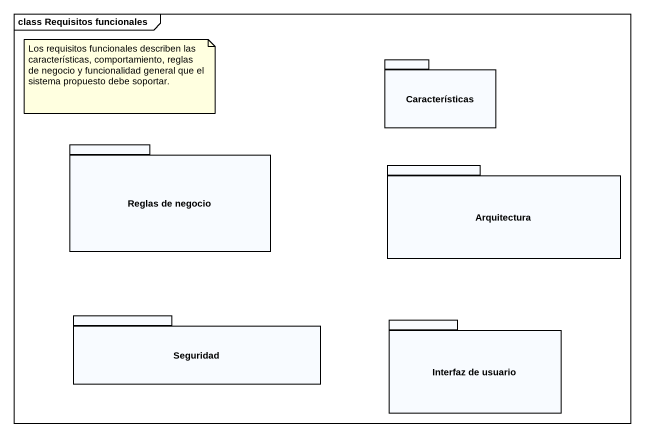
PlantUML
@startuml
mainframe class Requisitos funcionales
package Características {
}
package "Reglas de negocio" as Reglas_de_negocio {
}
package Arquitectura {
}
package Seguridad {
}
package "Interfaz de usuario" as Interfaz_de_usuario {
}
note as N1
  Los requisitos funcionales describen las características, comportamiento, reglas de negocio y funcionalidad general que el sistema propuesto debe soportar.
end note
@enduml
